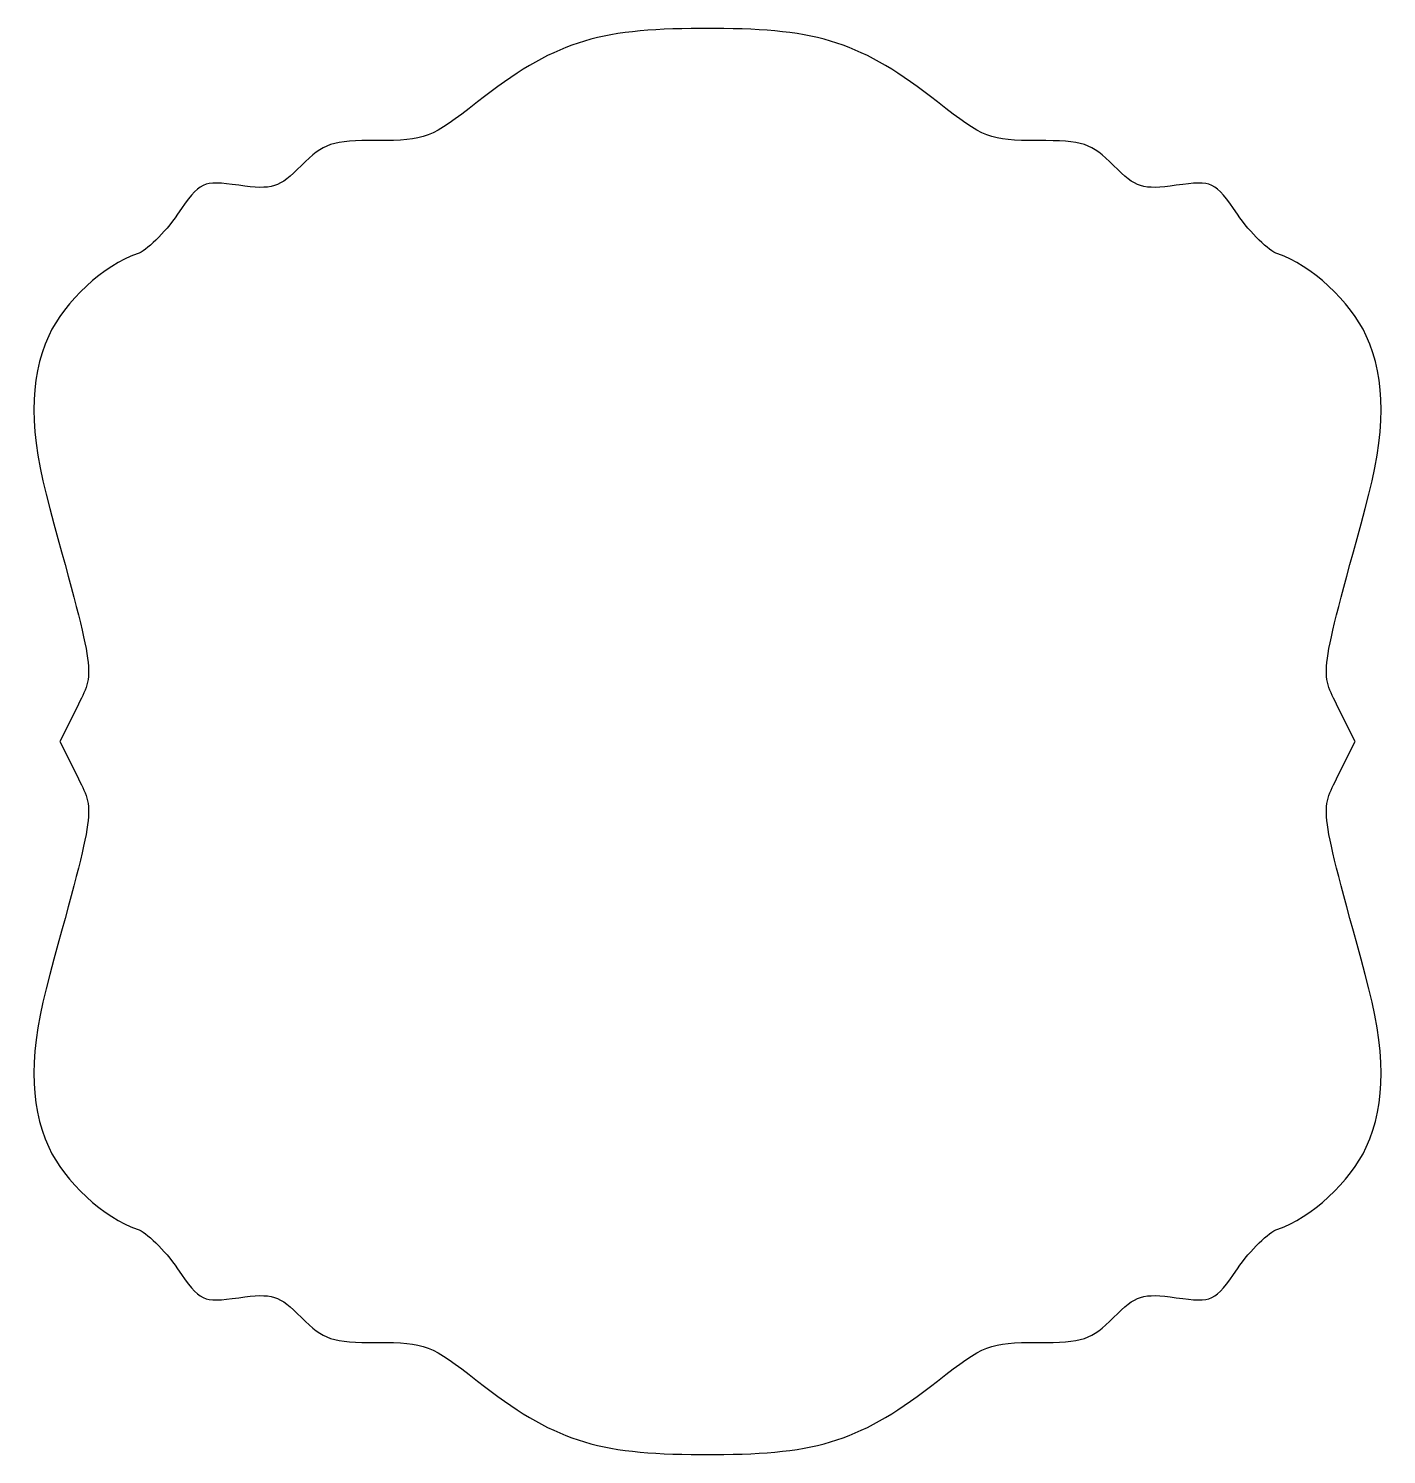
# Model space of a CAD drawing. Header units: centimetres. Extents: x -10 to 10, y -10.5 to 10.5.
import ezdxf

# ---------------------------------------------------------------- set-up
doc = ezdxf.new("R2010")
doc.units = ezdxf.units.CM
doc.header["$MEASUREMENT"] = 0
doc.layers.add('Camada 1', color=7, linetype='Continuous')

msp = doc.modelspace()

# ---------------------------------------------------------------- linework, layer by layer
at = {"layer": 'Camada 1'}
msp.add_open_spline([(9.49238, 0.00004), (9.49238, 0.00004), (9.24701, -0.496), (9.24701, -0.496), (9.24701, -0.496), (8.97637, -1.04297), (8.95872, -0.91174), (9.64217, -3.41872), (9.64217, -3.41872), (9.94922, -4.5446), (9.95332, -5.29604), (9.65617, -5.95039), (9.65617, -5.95039), (9.43061, -6.44701), (8.83871, -6.99494), (8.36032, -7.14996), (8.36032, -7.14996), (8.22573, -7.19359), (7.95966, -7.45476), (7.76913, -7.73016), (7.76913, -7.73016), (7.43112, -8.21924), (7.40983, -8.22943), (6.87145, -8.15569), (6.87145, -8.15569), (6.37303, -8.0873), (6.28482, -8.11531), (5.95369, -8.44636), (5.95369, -8.44636), (5.6269, -8.77317), (5.50702, -8.8126), (4.83961, -8.8126), (4.83961, -8.8126), (4.13571, -8.8126), (4.04927, -8.84583), (3.37115, -9.37846), (3.37115, -9.37846), (2.269, -10.24457), (1.62956, -10.45471), (0.09847, -10.45471), (0.09847, -10.45471), (0.06516, -10.45471), (0.03235, -10.45447), (-0.00001, -10.45434), (-0.00001, -10.45434), (-0.0324, -10.45447), (-0.06512, -10.45471), (-0.09849, -10.45471), (-0.09849, -10.45471), (-1.62953, -10.45471), (-2.26903, -10.2446), (-3.37117, -9.37846), (-3.37117, -9.37846), (-4.04927, -8.84583), (-4.13568, -8.8126), (-4.83961, -8.8126), (-4.83961, -8.8126), (-5.50705, -8.8126), (-5.62693, -8.77318), (-5.95372, -8.44636), (-5.95372, -8.44636), (-6.28485, -8.11529), (-6.37306, -8.08729), (-6.87148, -8.15569), (-6.87148, -8.15569), (-7.40985, -8.22943), (-7.4311, -8.21924), (-7.76913, -7.73016), (-7.76913, -7.73016), (-7.95966, -7.45476), (-8.22575, -7.19361), (-8.36032, -7.14996), (-8.36032, -7.14996), (-8.83869, -6.99494), (-9.43059, -6.44701), (-9.65614, -5.95039), (-9.65614, -5.95039), (-9.95329, -5.29608), (-9.94925, -4.54461), (-9.64217, -3.41872), (-9.64217, -3.41872), (-8.9587, -0.91174), (-8.97637, -1.04297), (-9.24699, -0.496), (-9.24699, -0.496), (-9.24699, -0.496), (-9.49239, 0.00004), (-9.49239, 0.00004), (-9.49239, 0.00004), (-9.49239, 0.00004), (-9.24699, 0.49611), (-9.24699, 0.49611), (-9.24699, 0.49611), (-8.97637, 1.04306), (-8.9587, 0.91182), (-9.64217, 3.4188), (-9.64217, 3.4188), (-9.94922, 4.54466), (-9.95329, 5.29607), (-9.65614, 5.95049), (-9.65614, 5.95049), (-9.43061, 6.44709), (-8.83868, 6.99499), (-8.36032, 7.15001), (-8.36032, 7.15001), (-8.22575, 7.19364), (-7.95966, 7.45476), (-7.76913, 7.73027), (-7.76913, 7.73027), (-7.4311, 8.21938), (-7.40983, 8.22949), (-6.87148, 8.15567), (-6.87148, 8.15567), (-6.37306, 8.08735), (-6.28485, 8.11527), (-5.95372, 8.44637), (-5.95372, 8.44637), (-5.62693, 8.77324), (-5.50705, 8.81266), (-4.83961, 8.81266), (-4.83961, 8.81266), (-4.13569, 8.81266), (-4.04927, 8.84589), (-3.37117, 9.37858), (-3.37117, 9.37858), (-2.26901, 10.24455), (-1.62952, 10.45479), (-0.09848, 10.45468), (-0.09848, 10.45468), (-0.06512, 10.45468), (-0.03236, 10.45457), (0, 10.45436), (0, 10.45436), (0.03236, 10.45457), (0.06517, 10.45468), (0.09848, 10.45468), (0.09848, 10.45468), (1.62957, 10.45479), (2.26902, 10.24455), (3.37116, 9.37857), (3.37116, 9.37857), (4.04929, 8.84588), (4.1357, 8.81265), (4.83962, 8.81265), (4.83962, 8.81265), (5.50706, 8.81265), (5.62694, 8.77323), (5.9537, 8.44636), (5.9537, 8.44636), (6.28483, 8.11526), (6.37304, 8.08737), (6.87146, 8.15566), (6.87146, 8.15566), (7.40983, 8.22948), (7.43111, 8.21937), (7.76914, 7.73026), (7.76914, 7.73026), (7.95967, 7.45475), (8.22573, 7.19363), (8.36033, 7.15), (8.36033, 7.15), (8.8387, 6.99498), (9.4306, 6.44705), (9.65618, 5.95048), (9.65618, 5.95048), (9.95331, 5.29609), (9.94923, 4.54464), (9.64218, 3.41879), (9.64218, 3.41879), (8.95873, 0.91181), (8.97641, 1.04304), (9.24702, 0.4961), (9.24702, 0.4961), (9.24702, 0.4961), (9.49238, 0.00004), (9.49238, 0.00004)], degree=3, knots=[0, 0, 0, 0, 0.02222222, 0.02222222, 0.02222222, 0.02222222, 0.04444444, 0.04444444, 0.04444444, 0.04444444, 0.06666667, 0.06666667, 0.06666667, 0.06666667, 0.08888889, 0.08888889, 0.08888889, 0.08888889, 0.11111111, 0.11111111, 0.11111111, 0.11111111, 0.13333333, 0.13333333, 0.13333333, 0.13333333, 0.15555556, 0.15555556, 0.15555556, 0.15555556, 0.17777778, 0.17777778, 0.17777778, 0.17777778, 0.2, 0.2, 0.2, 0.2, 0.22222222, 0.22222222, 0.22222222, 0.22222222, 0.24444444, 0.24444444, 0.24444444, 0.24444444, 0.26666667, 0.26666667, 0.26666667, 0.26666667, 0.28888889, 0.28888889, 0.28888889, 0.28888889, 0.31111111, 0.31111111, 0.31111111, 0.31111111, 0.33333333, 0.33333333, 0.33333333, 0.33333333, 0.35555556, 0.35555556, 0.35555556, 0.35555556, 0.37777778, 0.37777778, 0.37777778, 0.37777778, 0.4, 0.4, 0.4, 0.4, 0.42222222, 0.42222222, 0.42222222, 0.42222222, 0.44444444, 0.44444444, 0.44444444, 0.44444444, 0.46666667, 0.46666667, 0.46666667, 0.46666667, 0.48888889, 0.48888889, 0.48888889, 0.48888889, 0.51111111, 0.51111111, 0.51111111, 0.51111111, 0.53333333, 0.53333333, 0.53333333, 0.53333333, 0.55555556, 0.55555556, 0.55555556, 0.55555556, 0.57777778, 0.57777778, 0.57777778, 0.57777778, 0.6, 0.6, 0.6, 0.6, 0.62222222, 0.62222222, 0.62222222, 0.62222222, 0.64444444, 0.64444444, 0.64444444, 0.64444444, 0.66666667, 0.66666667, 0.66666667, 0.66666667, 0.68888889, 0.68888889, 0.68888889, 0.68888889, 0.71111111, 0.71111111, 0.71111111, 0.71111111, 0.73333333, 0.73333333, 0.73333333, 0.73333333, 0.75555556, 0.75555556, 0.75555556, 0.75555556, 0.77777778, 0.77777778, 0.77777778, 0.77777778, 0.8, 0.8, 0.8, 0.8, 0.82222222, 0.82222222, 0.82222222, 0.82222222, 0.84444444, 0.84444444, 0.84444444, 0.84444444, 0.86666667, 0.86666667, 0.86666667, 0.86666667, 0.88888889, 0.88888889, 0.88888889, 0.88888889, 0.91111111, 0.91111111, 0.91111111, 0.91111111, 0.93333333, 0.93333333, 0.93333333, 0.93333333, 0.95555556, 0.95555556, 0.95555556, 0.95555556, 1, 1, 1, 1], dxfattribs=at)

doc.saveas('drawing.dxf')
